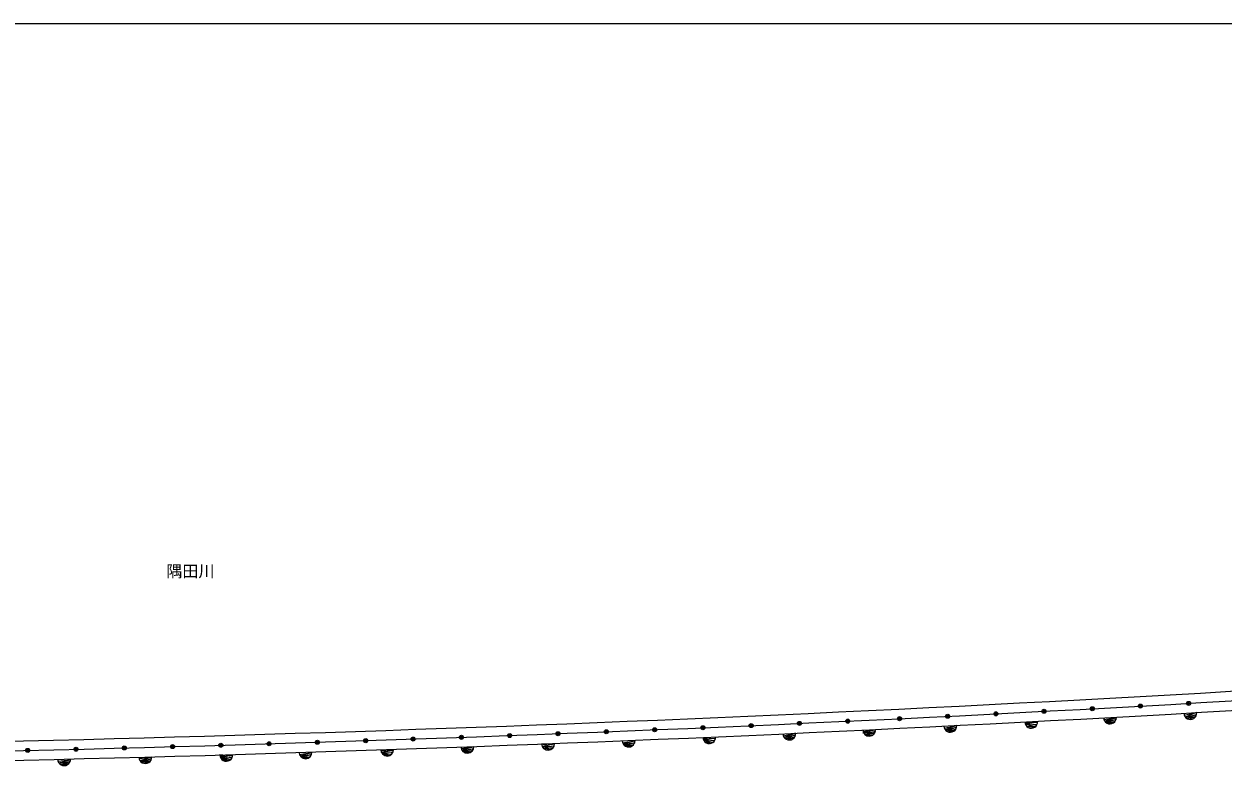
# Model space of a CAD drawing. Units: millimetres, scale not verified. Extents: x -100125 to 103927, y -69250 to 69250.
# Drawn here: x 27158 to 64438, y 45495 to 69250 of the extents above; entities that cross this region are included whole.
import ezdxf
from ezdxf.enums import TextEntityAlignment as Align

# ---------------------------------------------------------------- set-up
doc = ezdxf.new("R2010")
doc.units = ezdxf.units.MM
doc.header["$LTSCALE"] = 250
doc.layers.add('0-0_レイヤ15', color=2, linetype='Continuous')
doc.layers.add('1-0_現況', color=2, linetype='Continuous')
doc.styles.add('ＭＳ ゴシック', font='')
doc.styles.get('ＭＳ ゴシック').set_extended_font_data('MS Gothic')

msp = doc.modelspace()

# ---------------------------------------------------------------- linework, layer by layer
at = {"layer": '0-0_レイヤ15', "color": 6}
msp.add_lwpolyline([(100125, 69250), (-100125, 69250), (-100125, -69250)], dxfattribs=at)
at = {"layer": '1-0_現況'}
for p, q in [((63370.5, 48126.8), (63365.5, 48126.8)), ((63368, 48129.3), (63368, 48124.3)), ((55880.7, 47725.1), (55875.7, 47725.1)), ((55878.2, 47727.6), (55878.2, 47722.6)), ((57378.9, 47801.3), (57373.9, 47801.3)), ((57376.4, 47803.8), (57376.4, 47798.8)), ((58877, 47879.6), (58872, 47879.6)), ((58874.5, 47882.1), (58874.5, 47877.1)), ((60375, 47960), (60370, 47960)), ((60372.5, 47962.5), (60372.5, 47957.5)), ((61872.8, 48042.4), (61867.8, 48042.4)), ((61870.3, 48044.9), (61870.3, 48039.9)), ((48268.6, 47369.5), (48263.6, 47369.5)), ((48266.1, 47372), (48266.1, 47367)), ((49770.1, 47435.4), (49765.1, 47435.4)), ((49767.6, 47437.9), (49767.6, 47432.9)), ((51271.7, 47503.4), (51266.7, 47503.4)), ((51269.2, 47505.9), (51269.2, 47500.9)), ((52773.3, 47573.5), (52768.3, 47573.5)), ((52770.8, 47576), (52770.8, 47571)), ((54382.4, 47650.9), (54377.4, 47650.9)), ((54379.9, 47653.4), (54379.9, 47648.4)), ((39260.1, 47017.4), (39255.1, 47017.4)), ((39257.6, 47019.9), (39257.6, 47014.9)), ((40761.4, 47070.9), (40756.4, 47070.9)), ((40758.9, 47073.4), (40758.9, 47068.4)), ((42262.8, 47126.5), (42257.8, 47126.5)), ((42260.3, 47129), (42260.3, 47124)), ((43764.2, 47184.1), (43759.2, 47184.1)), ((43761.7, 47186.6), (43761.7, 47181.6)), ((45265.6, 47243.9), (45260.6, 47243.9)), ((45263.1, 47246.4), (45263.1, 47241.4)), ((46767.1, 47305.6), (46762.1, 47305.6)), ((46764.6, 47308.1), (46764.6, 47303.1)), ((27277.1, 46664.3), (27272.1, 46664.3)), ((27274.6, 46666.8), (27274.6, 46661.8)), ((28778, 46701.3), (28773, 46701.3)), ((28775.5, 46703.8), (28775.5, 46698.8)), ((30278.9, 46740.4), (30273.9, 46740.4)), ((30276.4, 46742.9), (30276.4, 46737.9)), ((31779.9, 46781.6), (31774.9, 46781.6)), ((31777.4, 46784.1), (31777.4, 46779.1)), ((33280.9, 46824.8), (33275.9, 46824.8)), ((33278.4, 46827.3), (33278.4, 46822.3)), ((34781.9, 46870.1), (34776.9, 46870.1)), ((34779.4, 46872.6), (34779.4, 46867.6)), ((36282.9, 46917.4), (36277.9, 46917.4)), ((36280.4, 46919.9), (36280.4, 46914.9)), ((37784, 46966.8), (37779, 46966.8)), ((37781.5, 46969.3), (37781.5, 46964.3))]:
    msp.add_line(p, q, dxfattribs=at)
for points in [[(63230.8, 47759.2), (63605.3, 47839.9), (63266.6, 47698.1), (63614.1, 47782.9), (63320.6, 47653.6), (63589.5, 47723), (63406.3, 47642.2)], [(55772.6, 47355.4), (56142.4, 47438), (55805.8, 47299.1), (56156.4, 47387.2), (55845.2, 47263.1), (56132.4, 47325.5), (55927.1, 47229.9)], [(58670.7, 47516.4), (58274.9, 47535.4), (58650.1, 47458.7), (58286.2, 47485.5), (58612.2, 47409.1), (58323.1, 47422.8), (58576.9, 47382.2)], [(60725.4, 47625.2), (61121.4, 47681.2), (60761.7, 47569), (61110.4, 47623.5), (60798.4, 47531.7), (61078.2, 47564.9), (60851.9, 47501.7), (61038.1, 47526.7)], [(48656.9, 47021.3), (48266.2, 47048.8), (48625.2, 46957.2), (48284.8, 46988.3), (48579.4, 46912.7), (48322.6, 46935.3), (48518.1, 46883.7)], [(50765.1, 47118.7), (51141.5, 47197.2), (50792.8, 47068), (51148.4, 47146.4), (50841, 47022.3), (51126.2, 47088.6), (50914.8, 46991.7)], [(53244.3, 47248.5), (53636.3, 47304.3), (53242.6, 47208.1), (53628.9, 47251.1), (53296.7, 47161.5), (53605.3, 47197.9), (53321.5, 47141), (53546.7, 47138.1)], [(38645.3, 46650.7), (38250, 46668.3), (38625.6, 46595.3), (38264.5, 46611.8), (38583.2, 46540.9), (38298.3, 46557.7), (38526.2, 46504.8)], [(40750.4, 46721.1), (41142.4, 46772.7), (40772.2, 46672.3), (41132.8, 46715.9), (40807.8, 46629.4), (41105.6, 46661.6), (40865.2, 46592.9), (41044.5, 46605.4)], [(43643.8, 46822.7), (43261.6, 46864.5), (43621.5, 46769.1), (43264.7, 46795.5), (43582.8, 46722.3), (43304.2, 46734.4), (43536, 46691.2)], [(45768.5, 46904.4), (46157.1, 46966.3), (45791.2, 46859.5), (46145.6, 46904.1), (45835.9, 46812.2), (46106.3, 46838.1), (45903.2, 46778.7)], [(28214.6, 46332.7), (28605.1, 46374.3), (28249.1, 46267.2), (28591.7, 46318), (28306.1, 46218.2), (28559.3, 46263.4), (28400.2, 46191.7)], [(30737.3, 46409.1), (31132.1, 46449.5), (30767.4, 46343.2), (31122.9, 46397.4), (30816.1, 46294.2), (31097.8, 46345.6), (30899.1, 46260.2)], [(33645.2, 46481.6), (33234.6, 46523.4), (33626.5, 46432.4), (33257.7, 46473), (33586.1, 46380.2), (33279.2, 46423.6), (33539.4, 46348), (33338.8, 46361.1)], [(35722.5, 46533.5), (36110, 46599), (35753.4, 46480.1), (36097.1, 46532.6), (35797.9, 46439.3), (36051.1, 46463.1), (35884.6, 46406.8)]]:
    msp.add_lwpolyline(points, dxfattribs=at)
for centre, radius in [((61870.3, 48042.4), 62.5), ((63368, 48126.8), 62.5), ((63368, 48126.8), 42.5), ((63368, 48126.8), 22.5), ((55878.2, 47725.1), 62.5), ((55878.2, 47725.1), 42.5), ((55878.2, 47725.1), 22.5), ((57376.4, 47801.3), 62.5), ((57376.4, 47801.3), 42.5), ((57376.4, 47801.3), 22.5), ((58874.5, 47879.6), 62.5), ((58874.5, 47879.6), 42.5), ((58874.5, 47879.6), 22.5), ((60372.5, 47960), 62.5), ((60372.5, 47960), 42.5), ((60372.5, 47960), 22.5), ((61870.3, 48042.4), 42.5), ((61870.3, 48042.4), 22.5), ((46764.6, 47305.6), 62.5), ((46764.6, 47305.6), 42.5), ((48266.1, 47369.5), 62.5), ((48266.1, 47369.5), 42.5), ((48266.1, 47369.5), 22.5), ((49767.6, 47435.4), 62.5), ((49767.6, 47435.4), 42.5), ((49767.6, 47435.4), 22.5), ((51269.2, 47503.4), 62.5), ((51269.2, 47503.4), 42.5), ((51269.2, 47503.4), 22.5), ((52770.8, 47573.5), 62.5), ((52770.8, 47573.5), 42.5), ((52770.8, 47573.5), 22.5), ((54379.9, 47650.9), 62.5), ((54379.9, 47650.9), 42.5), ((54379.9, 47650.9), 22.5), ((36280.4, 46917.4), 62.5), ((37781.5, 46966.8), 62.5), ((37781.5, 46966.8), 42.5), ((37781.5, 46966.8), 22.5), ((39257.6, 47017.4), 62.5), ((39257.6, 47017.4), 42.5), ((39257.6, 47017.4), 22.5), ((40758.9, 47070.9), 62.5), ((40758.9, 47070.9), 42.5), ((40758.9, 47070.9), 22.5), ((42260.3, 47126.5), 62.5), ((42260.3, 47126.5), 42.5), ((42260.3, 47126.5), 22.5), ((43761.7, 47184.1), 62.5), ((43761.7, 47184.1), 42.5), ((43761.7, 47184.1), 22.5), ((45263.1, 47243.9), 62.5), ((45263.1, 47243.9), 42.5), ((45263.1, 47243.9), 22.5), ((46764.6, 47305.6), 22.5), ((27274.6, 46664.3), 62.5), ((27274.6, 46664.3), 42.5), ((27274.6, 46664.3), 22.5), ((28775.5, 46701.3), 62.5), ((28775.5, 46701.3), 42.5), ((28775.5, 46701.3), 22.5), ((30276.4, 46740.4), 62.5), ((30276.4, 46740.4), 42.5), ((30276.4, 46740.4), 22.5), ((31777.4, 46781.6), 62.5), ((31777.4, 46781.6), 42.5), ((31777.4, 46781.6), 22.5), ((33278.4, 46824.8), 62.5), ((33278.4, 46824.8), 42.5), ((33278.4, 46824.8), 22.5), ((34779.4, 46870.1), 62.5), ((34779.4, 46870.1), 42.5), ((34779.4, 46870.1), 22.5), ((36280.4, 46917.4), 42.5), ((36280.4, 46917.4), 22.5)]:
    msp.add_circle(centre, radius, dxfattribs=at)
for centre, radius, start, end in [((1072.5, 1139400.6), 1092750.4, 270.28362, 273.43504), ((1072.6, 1139396.5), 1093046.2, 270.28361, 273.43504), ((1072.6, 1139395.4), 1093345.2, 270.28361, 273.43504), ((63418.9, 47828.2), 200.3, 182.95022, 3.588), ((55959.8, 47428.1), 200.8, 182.67933, 3.07568), ((58474.2, 47553.9), 200, 181.81256, 4.20627), ((60921.5, 47689.3), 200, 183.06803, 3.20781), ((45957.1, 46971.5), 200.2, 182.22976, 2.47587), ((48464.5, 47076.5), 200.2, 182.11528, 2.85273), ((50952.7, 47188.1), 200, 182.47577, 2.75426), ((53436.2, 47304.9), 200.1, 182.75552, 2.73474), ((35910, 46606.2), 201.1, 182.069, 1.5826), ((38449, 46689.4), 200.1, 181.98755, 1.93026), ((40942.4, 46777.5), 200.1, 182.11902, 2.061), ((43449.7, 46871.8), 200.2, 182.22983, 2.21266), ((28405.7, 46391.7), 200.1, 181.35767, 1.50795), ((30931.8, 46458), 200.5, 181.56241, 1.56743), ((33450.3, 46527.2), 200.1, 180.97737, 2.41641)]:
    msp.add_arc(centre, radius, start, end, dxfattribs=at)

# ---------------------------------------------------------------- texts
at = {"layer": '1-0_現況', "color": 7, "style": 'ＭＳ ゴシック'}
msp.add_text('隅田川', height=366.6, dxfattribs=at).set_placement((31582.4, 51942.8), align=Align.BOTTOM_LEFT)

doc.saveas('drawing.dxf')
